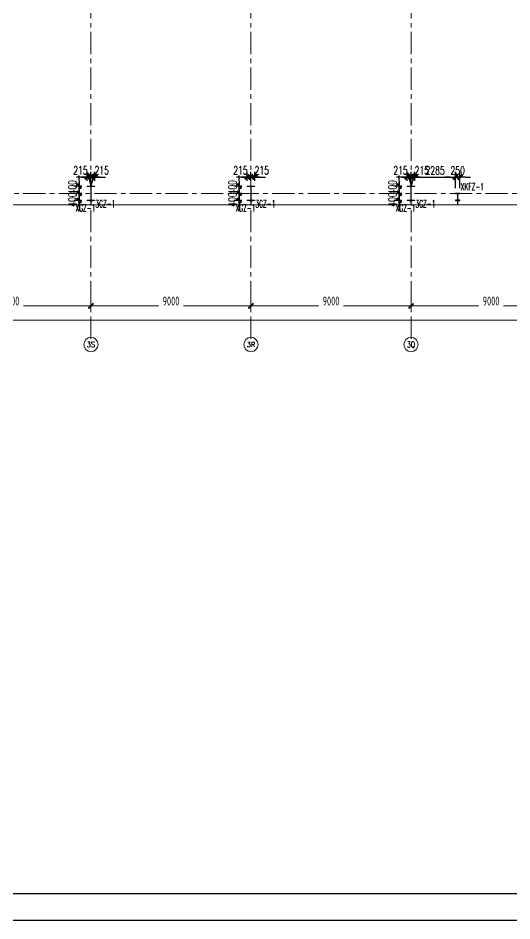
# Model space of a CAD drawing. Extents: x -1201378 to 2367219, y -619313 to 244905.
# Drawn here: x 68143 to 95919, y -296140 to -245397 of the extents above; entities that cross this region are included whole.
import ezdxf
from ezdxf.enums import TextEntityAlignment as Align

# ---------------------------------------------------------------- set-up
doc = ezdxf.new("R2010")
doc.units = 0
doc.header["$LTSCALE"] = 1000
doc.linetypes.add('CENTER', pattern=[2, 1.25, -0.25, 0.25, -0.25])
doc.linetypes.add('HIDDEN', pattern=[0.375, 0.25, -0.125])
doc.layers.get('0').update_dxf_attribs({"linetype": 'CONTINUOUS'})
doc.layers.get('Defpoints').update_dxf_attribs({"linetype": 'CONTINUOUS'})
for name, color, linetype in [('0-cxFrame', 155, 'CONTINUOUS'), ('A-AXIS-DP', 126, 'CONTINUOUS'), ('A-WINDOW', 140, 'CONTINUOUS'), ('S-CJGC', 5, 'CONTINUOUS'), ('S-DIMZ', 115, 'CONTINUOUS'), ('S-SGJ', 21, 'CONTINUOUS'), ('S-SHAPE2', 165, 'HIDDEN')]:
    doc.layers.add(name, color=color, linetype=linetype)
for name, color, linetype, lineweight in [('0-cxText', 131, 'CONTINUOUS', 25), ('S-axis', 111, 'CONTINUOUS', 0), ('S-col', 2, 'CONTINUOUS', 0), ('S-dote', 5, 'CENTER', 0)]:
    doc.layers.add(name, color=color, linetype=linetype, lineweight=lineweight)
doc.styles.add('_TCH_AXIS', font='COMPLEX', dxfattribs={"bigfont": 'GBCBIG'})
doc.styles.add('cx_tuming', font='simhei.ttf')
doc.styles.add('cx_tuqian1', font='')
doc.styles.add('SS1', font='tj-romans1.shx', dxfattribs={"width": 0.7, "bigfont": 'tj-hztxt1.shx'})
doc.styles.add('TSSD_Dimension', font='tssdeng.shx', dxfattribs={"width": 0.7, "bigfont": 'hztxt.shx'})
doc.styles.add('黑体', font='simhei.ttf', dxfattribs={"width": 0.8})
doc.styles.get('cx_tuqian1').set_extended_font_data('SimSun')
doc.dimstyles.new('S-150-ARCHI', dxfattribs={"dimscale": 150, "dimtxt": 3, "dimasz": 2, "dimexe": 2, "dimexo": 2, "dimgap": 1, "dimtad": 1, "dimdec": 0, "dimzin": 0, "dimdsep": 46, "dimtxsty": 'SS1', "dimblk1": 'TT', "dimblk2": 'TT', "dimsah": 1, "dimcen": 1, "dimclrd": 256, "dimclre": 256, "dimclrt": 256, "dimadec": 0, "dimazin": 0, "dimtfac": 1, "dimtdec": 0, "dimtix": 1, "dimtmove": 2, "dimatfit": 0, "dimldrblk": 'TT', "dimfxl": 2, "dimtolj": 1, "dimtzin": 0, "dimarcsym": 0})
doc.dimstyles.new('TSSD_200_200', dxfattribs={"dimtxt": 500, "dimasz": 200, "dimexe": 200, "dimexo": 500, "dimgap": 200, "dimtad": 1, "dimdec": 0, "dimzin": 0, "dimdsep": 46, "dimtxsty": 'TSSD_Dimension', "dimblk": 'ARCHTICK', "dimcen": 0, "dimdle": 200, "dimclrt": 7, "dimadec": 0, "dimazin": 0, "dimtfac": 1, "dimtdec": 0, "dimtix": 1, "dimtmove": 2, "dimatfit": 3, "dimfxl": 1, "dimtolj": 1, "dimtzin": 0, "dimarcsym": 0})

# ---------------------------------------------------------------- blocks, each defined once
blk = doc.blocks.new('w42343243')
at = {"layer": 'S-col'}
blk.add_lwpolyline([(-165069, 621020), (-164639, 621020), (-164639, 621002), (-164848, 621002), (-164848, 620238), (-164639, 620238), (-164639, 620220), (-165069, 620220), (-165069, 620238), (-164860, 620238), (-164860, 621002), (-165069, 621002)], close=True, dxfattribs=at)
blk = doc.blocks.new('42343')
at = {"layer": 'A-WINDOW'}
for p in [(-108000, -71700), (-99000, -71700), (-90000, -71700)]:
    blk.add_blockref('w42343243', p, dxfattribs=at)
blk = doc.blocks.new('_ArchTick')
at = {"color": 0, "linetype": 'ByBlock', "const_width": 0.5}
blk.add_lwpolyline([(-0.71, -0.71), (0.71, 0.71)], dxfattribs=at)
blk = doc.blocks.new('*D491')
at = {"layer": 'Defpoints', "color": 0, "transparency": 16777216}
for p in [(-236758, -360718), (-227758, -360718), (-227758, -361576)]:
    blk.add_point(p, dxfattribs=at)
at = {"layer": 'S-axis', "color": 0, "lineweight": -2, "transparency": 16777216}
for p, q in [((-236758, -361218), (-236758, -361776)), ((-227758, -361218), (-227758, -361776)), ((-236958, -361576), (-232957, -361576)), ((-227558, -361576), (-231560, -361576))]:
    blk.add_line(p, q, dxfattribs=at)
at = {"layer": 'S-axis', "color": 0, "lineweight": -2, "transparency": 16777216, "xscale": 200, "yscale": 200, "zscale": 200, "rotation": 180}
blk.add_blockref('_ArchTick', (-236758, -361576), dxfattribs=at)
at = {"layer": 'S-axis', "color": 0, "lineweight": -2, "transparency": 16777216, "xscale": 200, "yscale": 200, "zscale": 200}
blk.add_blockref('_ArchTick', (-227758, -361576), dxfattribs=at)
at = {"layer": 'S-axis', "color": 7, "transparency": 16777216, "insert": (-232258, -361301), "char_height": 500, "attachment_point": 5, "style": 'TSSD_Dimension'}
blk.add_mtext('\\A1;9000', dxfattribs=at)
blk = doc.blocks.new('*D492')
at = {"layer": 'Defpoints', "color": 0, "transparency": 16777216}
for p in [(-227758, -360718), (-218758, -360718), (-218758, -361576)]:
    blk.add_point(p, dxfattribs=at)
at = {"layer": 'S-axis', "color": 0, "lineweight": -2, "transparency": 16777216}
for p, q in [((-227758, -361218), (-227758, -361776)), ((-218758, -361218), (-218758, -361776)), ((-227958, -361576), (-223957, -361576)), ((-218558, -361576), (-222560, -361576))]:
    blk.add_line(p, q, dxfattribs=at)
at = {"layer": 'S-axis', "color": 0, "lineweight": -2, "transparency": 16777216, "xscale": 200, "yscale": 200, "zscale": 200, "rotation": 180}
blk.add_blockref('_ArchTick', (-227758, -361576), dxfattribs=at)
at = {"layer": 'S-axis', "color": 0, "lineweight": -2, "transparency": 16777216, "xscale": 200, "yscale": 200, "zscale": 200}
blk.add_blockref('_ArchTick', (-218758, -361576), dxfattribs=at)
at = {"layer": 'S-axis', "color": 7, "transparency": 16777216, "insert": (-223258, -361301), "char_height": 500, "attachment_point": 5, "style": 'TSSD_Dimension'}
blk.add_mtext('\\A1;9000', dxfattribs=at)
blk = doc.blocks.new('*D493')
at = {"layer": 'Defpoints', "color": 0, "transparency": 16777216}
for p in [(-218758, -360718), (-209758, -360718), (-209758, -361576)]:
    blk.add_point(p, dxfattribs=at)
at = {"layer": 'S-axis', "color": 0, "lineweight": -2, "transparency": 16777216}
for p, q in [((-218758, -361218), (-218758, -361776)), ((-209758, -361218), (-209758, -361776)), ((-218958, -361576), (-214957, -361576)), ((-209558, -361576), (-213560, -361576))]:
    blk.add_line(p, q, dxfattribs=at)
at = {"layer": 'S-axis', "color": 0, "lineweight": -2, "transparency": 16777216, "xscale": 200, "yscale": 200, "zscale": 200, "rotation": 180}
blk.add_blockref('_ArchTick', (-218758, -361576), dxfattribs=at)
at = {"layer": 'S-axis', "color": 0, "lineweight": -2, "transparency": 16777216, "xscale": 200, "yscale": 200, "zscale": 200}
blk.add_blockref('_ArchTick', (-209758, -361576), dxfattribs=at)
at = {"layer": 'S-axis', "color": 7, "transparency": 16777216, "insert": (-214258, -361301), "char_height": 500, "attachment_point": 5, "style": 'TSSD_Dimension'}
blk.add_mtext('\\A1;9000', dxfattribs=at)
blk = doc.blocks.new('*D494')
at = {"layer": 'Defpoints', "color": 0, "transparency": 16777216}
for p in [(-209758, -360718), (-200758, -360718), (-200758, -361576)]:
    blk.add_point(p, dxfattribs=at)
at = {"layer": 'S-axis', "color": 0, "lineweight": -2, "transparency": 16777216}
for p, q in [((-209758, -361218), (-209758, -361776)), ((-200758, -361218), (-200758, -361776)), ((-209958, -361576), (-205957, -361576)), ((-200558, -361576), (-204560, -361576))]:
    blk.add_line(p, q, dxfattribs=at)
at = {"layer": 'S-axis', "color": 0, "lineweight": -2, "transparency": 16777216, "xscale": 200, "yscale": 200, "zscale": 200, "rotation": 180}
blk.add_blockref('_ArchTick', (-209758, -361576), dxfattribs=at)
at = {"layer": 'S-axis', "color": 0, "lineweight": -2, "transparency": 16777216, "xscale": 200, "yscale": 200, "zscale": 200}
blk.add_blockref('_ArchTick', (-200758, -361576), dxfattribs=at)
at = {"layer": 'S-axis', "color": 7, "transparency": 16777216, "insert": (-205258, -361301), "char_height": 500, "attachment_point": 5, "style": 'TSSD_Dimension'}
blk.add_mtext('\\A1;9000', dxfattribs=at)
blk = doc.blocks.new('*D458')
at = {"layer": 'Defpoints', "color": 0, "transparency": 16777216}
for p in [(-268658, -360818), (-82958, -360818), (-82958, -362376)]:
    blk.add_point(p, dxfattribs=at)
at = {"layer": 'S-axis', "color": 0, "lineweight": -2, "transparency": 16777216}
for p, q in [((-268658, -361318), (-268658, -362576)), ((-82958, -361318), (-82958, -362576)), ((-268858, -362376), (-176749, -362376)), ((-82758, -362376), (-174868, -362376))]:
    blk.add_line(p, q, dxfattribs=at)
at = {"layer": 'S-axis', "color": 0, "lineweight": -2, "transparency": 16777216, "xscale": 200, "yscale": 200, "zscale": 200, "rotation": 180}
blk.add_blockref('_ArchTick', (-268658, -362376), dxfattribs=at)
at = {"layer": 'S-axis', "color": 0, "lineweight": -2, "transparency": 16777216, "xscale": 200, "yscale": 200, "zscale": 200}
blk.add_blockref('_ArchTick', (-82958, -362376), dxfattribs=at)
at = {"layer": 'S-axis', "color": 7, "transparency": 16777216, "insert": (-175808, -362101), "char_height": 500, "attachment_point": 5, "style": 'TSSD_Dimension'}
blk.add_mtext('\\A1;185700', dxfattribs=at)
blk = doc.blocks.new('TK22.A0 L(Dragon)')
at = {"layer": '0-cxFrame', "color": 7, "const_width": 0.5}
blk.add_lwpolyline([(0, 0), (-1486, 0), (-1486, 841), (0, 841)], close=True, dxfattribs=at)
at = {"layer": '0-cxFrame', "const_width": 0.5}
blk.add_lwpolyline([(-80, 10), (-1466, 10), (-1466, 831), (-80, 831)], close=True, dxfattribs=at)
at = {"style": '黑体', "flags": 4}
blk.add_attdef('图幅', text='', height=3.3, dxfattribs=at).set_placement((-40, 3), align=Align.RIGHT)
at = {"layer": '0-cxText', "flags": 4}
for tag, height, style, p in [('建设单位', 3.5, 'cx_tuming', (-45, 240)), ('项目名称', 3.5, 'cx_tuming', (-45, 210)), ('子项名称', 3.5, 'cx_tuming', (-45, 180)), ('工程编号', 3.3, 'cx_tuqian1', (-35, 165)), ('图名1', 3.5, 'cx_tuming', (-45, 87)), ('图名2', 3.5, 'cx_tuming', (-45, 79)), ('图名3', 3.5, 'cx_tuming', (-45, 71)), ('出图日期', 3.3, 'cx_tuqian1', (-39, 60)), ('专业', 3.3, 'cx_tuqian1', (-55, 52)), ('图号', 3.3, 'cx_tuqian1', (-55, 44)), ('版次', 3.3, 'cx_tuqian1', (-20, 44))]:
    blk.add_attdef(tag, text='', height=height, dxfattribs=dict(at, style=style)).set_placement(p, align=Align.MIDDLE)
at = {"layer": 'Defpoints', "color": 6, "flags": 4}
for tag, height, style, p in [('tufu', 3.3, '黑体', (-12, 12)), ('dwfname', 4, 'cx_tuqian1', (-80, 3))]:
    blk.add_attdef(tag, text='', height=height, dxfattribs=dict(at, style=style)).set_placement(p, align=Align.RIGHT)
blk = doc.blocks.new('TT')
blk.add_line((-0.97, 0), (0.97, 0))
at = {"const_width": 0.45}
blk.add_lwpolyline([(-0.44, -0.44), (0.44, 0.44)], dxfattribs=at)
blk = doc.blocks.new('*D3852')
at = {"layer": 'Defpoints', "color": 0, "transparency": 16777216}
for p in [(72242, -254330), (72242, -254848), (72457, -254848)]:
    blk.add_point(p, dxfattribs=at)
at = {"layer": 'S-DIMZ', "lineweight": -2, "transparency": 16777216}
for p, q in [((72242, -254548), (72242, -254030)), ((72457, -254548), (72457, -254030)), ((71942, -254330), (71642, -254330)), ((72457, -254330), (72242, -254330)), ((72757, -254330), (73057, -254330))]:
    blk.add_line(p, q, dxfattribs=at)
at = {"layer": 'S-DIMZ', "lineweight": -2, "transparency": 16777216, "xscale": 300, "yscale": 300, "zscale": 300}
blk.add_blockref('TT', (72242, -254330), dxfattribs=at)
at = {"layer": 'S-DIMZ', "lineweight": -2, "transparency": 16777216, "xscale": 300, "yscale": 300, "zscale": 300, "rotation": 180}
blk.add_blockref('TT', (72457, -254330), dxfattribs=at)
at = {"layer": 'S-DIMZ', "transparency": 16777216, "insert": (72850, -253955), "char_height": 450, "attachment_point": 5, "style": 'SS1'}
blk.add_mtext('\\A1;215', dxfattribs=at)
blk = doc.blocks.new('*D3853')
at = {"layer": 'Defpoints', "color": 0, "transparency": 16777216}
for p in [(72027, -254330), (72027, -254848), (72242, -254848)]:
    blk.add_point(p, dxfattribs=at)
at = {"layer": 'S-DIMZ', "lineweight": -2, "transparency": 16777216}
for p, q in [((72027, -254548), (72027, -254030)), ((72242, -254548), (72242, -254030)), ((71727, -254330), (71427, -254330)), ((72242, -254330), (72027, -254330)), ((72542, -254330), (72842, -254330))]:
    blk.add_line(p, q, dxfattribs=at)
at = {"layer": 'S-DIMZ', "lineweight": -2, "transparency": 16777216, "xscale": 300, "yscale": 300, "zscale": 300}
blk.add_blockref('TT', (72027, -254330), dxfattribs=at)
at = {"layer": 'S-DIMZ', "lineweight": -2, "transparency": 16777216, "xscale": 300, "yscale": 300, "zscale": 300, "rotation": 180}
blk.add_blockref('TT', (72242, -254330), dxfattribs=at)
at = {"layer": 'S-DIMZ', "transparency": 16777216, "insert": (71651, -253955), "char_height": 450, "attachment_point": 5, "style": 'SS1'}
blk.add_mtext('\\A1;215', dxfattribs=at)
blk = doc.blocks.new('*D3854')
at = {"layer": 'Defpoints', "color": 0, "transparency": 16777216}
for p in [(72027, -254848), (71573, -255248), (72027, -255248)]:
    blk.add_point(p, dxfattribs=at)
at = {"layer": 'S-DIMZ', "lineweight": -2, "transparency": 16777216}
for p, q in [((71573, -254548), (71573, -254248)), ((71727, -254848), (71273, -254848)), ((71573, -254848), (71573, -255248)), ((71727, -255248), (71273, -255248)), ((71573, -255548), (71573, -255848))]:
    blk.add_line(p, q, dxfattribs=at)
at = {"layer": 'S-DIMZ', "lineweight": -2, "transparency": 16777216, "xscale": 300, "yscale": 300, "zscale": 300}
for p, rotation in [((71573, -254848), 270), ((71573, -255248), 90)]:
    blk.add_blockref('TT', p, dxfattribs=dict(at, rotation=rotation))
at = {"layer": 'S-DIMZ', "transparency": 16777216, "insert": (71198, -254908), "char_height": 450, "attachment_point": 5, "rotation": 90, "style": 'SS1'}
blk.add_mtext('\\A1;400', dxfattribs=at)
blk = doc.blocks.new('*D3855')
at = {"layer": 'Defpoints', "color": 0, "transparency": 16777216}
for p in [(71573, -255648), (72027, -255248), (72027, -255648)]:
    blk.add_point(p, dxfattribs=at)
at = {"layer": 'S-DIMZ', "lineweight": -2, "transparency": 16777216}
for p, q in [((71573, -254948), (71573, -254648)), ((71727, -255248), (71273, -255248)), ((71727, -255648), (71273, -255648)), ((71573, -255248), (71573, -255648)), ((71573, -255948), (71573, -256248))]:
    blk.add_line(p, q, dxfattribs=at)
at = {"layer": 'S-DIMZ', "lineweight": -2, "transparency": 16777216, "xscale": 300, "yscale": 300, "zscale": 300}
for p, rotation in [((71573, -255248), 270), ((71573, -255648), 90)]:
    blk.add_blockref('TT', p, dxfattribs=dict(at, rotation=rotation))
at = {"layer": 'S-DIMZ', "transparency": 16777216, "insert": (71198, -255602), "char_height": 450, "attachment_point": 5, "rotation": 90, "style": 'SS1'}
blk.add_mtext('\\A1;400', dxfattribs=at)
blk = doc.blocks.new('*D3856')
at = {"layer": 'Defpoints', "color": 0, "transparency": 16777216}
for p in [(81242, -254330), (81242, -254848), (81457, -254848)]:
    blk.add_point(p, dxfattribs=at)
at = {"layer": 'S-DIMZ', "lineweight": -2, "transparency": 16777216}
for p, q in [((81242, -254548), (81242, -254030)), ((81457, -254548), (81457, -254030)), ((80942, -254330), (80642, -254330)), ((81457, -254330), (81242, -254330)), ((81757, -254330), (82057, -254330))]:
    blk.add_line(p, q, dxfattribs=at)
at = {"layer": 'S-DIMZ', "lineweight": -2, "transparency": 16777216, "xscale": 300, "yscale": 300, "zscale": 300}
blk.add_blockref('TT', (81242, -254330), dxfattribs=at)
at = {"layer": 'S-DIMZ', "lineweight": -2, "transparency": 16777216, "xscale": 300, "yscale": 300, "zscale": 300, "rotation": 180}
blk.add_blockref('TT', (81457, -254330), dxfattribs=at)
at = {"layer": 'S-DIMZ', "transparency": 16777216, "insert": (81850, -253955), "char_height": 450, "attachment_point": 5, "style": 'SS1'}
blk.add_mtext('\\A1;215', dxfattribs=at)
blk = doc.blocks.new('*D3857')
at = {"layer": 'Defpoints', "color": 0, "transparency": 16777216}
for p in [(81027, -254330), (81027, -254848), (81242, -254848)]:
    blk.add_point(p, dxfattribs=at)
at = {"layer": 'S-DIMZ', "lineweight": -2, "transparency": 16777216}
for p, q in [((81027, -254548), (81027, -254030)), ((81242, -254548), (81242, -254030)), ((80727, -254330), (80427, -254330)), ((81242, -254330), (81027, -254330)), ((81542, -254330), (81842, -254330))]:
    blk.add_line(p, q, dxfattribs=at)
at = {"layer": 'S-DIMZ', "lineweight": -2, "transparency": 16777216, "xscale": 300, "yscale": 300, "zscale": 300}
blk.add_blockref('TT', (81027, -254330), dxfattribs=at)
at = {"layer": 'S-DIMZ', "lineweight": -2, "transparency": 16777216, "xscale": 300, "yscale": 300, "zscale": 300, "rotation": 180}
blk.add_blockref('TT', (81242, -254330), dxfattribs=at)
at = {"layer": 'S-DIMZ', "transparency": 16777216, "insert": (80651, -253955), "char_height": 450, "attachment_point": 5, "style": 'SS1'}
blk.add_mtext('\\A1;215', dxfattribs=at)
blk = doc.blocks.new('*D3858')
at = {"layer": 'Defpoints', "color": 0, "transparency": 16777216}
for p in [(81027, -254848), (80573, -255248), (81027, -255248)]:
    blk.add_point(p, dxfattribs=at)
at = {"layer": 'S-DIMZ', "lineweight": -2, "transparency": 16777216}
for p, q in [((80573, -254548), (80573, -254248)), ((80727, -254848), (80273, -254848)), ((80573, -254848), (80573, -255248)), ((80727, -255248), (80273, -255248)), ((80573, -255548), (80573, -255848))]:
    blk.add_line(p, q, dxfattribs=at)
at = {"layer": 'S-DIMZ', "lineweight": -2, "transparency": 16777216, "xscale": 300, "yscale": 300, "zscale": 300}
for p, rotation in [((80573, -254848), 270), ((80573, -255248), 90)]:
    blk.add_blockref('TT', p, dxfattribs=dict(at, rotation=rotation))
at = {"layer": 'S-DIMZ', "transparency": 16777216, "insert": (80198, -254908), "char_height": 450, "attachment_point": 5, "rotation": 90, "style": 'SS1'}
blk.add_mtext('\\A1;400', dxfattribs=at)
blk = doc.blocks.new('*D3859')
at = {"layer": 'Defpoints', "color": 0, "transparency": 16777216}
for p in [(80573, -255648), (81027, -255248), (81027, -255648)]:
    blk.add_point(p, dxfattribs=at)
at = {"layer": 'S-DIMZ', "lineweight": -2, "transparency": 16777216}
for p, q in [((80573, -254948), (80573, -254648)), ((80727, -255248), (80273, -255248)), ((80727, -255648), (80273, -255648)), ((80573, -255248), (80573, -255648)), ((80573, -255948), (80573, -256248))]:
    blk.add_line(p, q, dxfattribs=at)
at = {"layer": 'S-DIMZ', "lineweight": -2, "transparency": 16777216, "xscale": 300, "yscale": 300, "zscale": 300}
for p, rotation in [((80573, -255248), 270), ((80573, -255648), 90)]:
    blk.add_blockref('TT', p, dxfattribs=dict(at, rotation=rotation))
at = {"layer": 'S-DIMZ', "transparency": 16777216, "insert": (80198, -255602), "char_height": 450, "attachment_point": 5, "rotation": 90, "style": 'SS1'}
blk.add_mtext('\\A1;400', dxfattribs=at)
blk = doc.blocks.new('*D3860')
at = {"layer": 'Defpoints', "color": 0, "transparency": 16777216}
for p in [(90242, -254330), (90242, -254848), (90457, -254848)]:
    blk.add_point(p, dxfattribs=at)
at = {"layer": 'S-DIMZ', "lineweight": -2, "transparency": 16777216}
for p, q in [((90242, -254548), (90242, -254030)), ((90457, -254548), (90457, -254030)), ((89942, -254330), (89642, -254330)), ((90457, -254330), (90242, -254330)), ((90757, -254330), (91057, -254330))]:
    blk.add_line(p, q, dxfattribs=at)
at = {"layer": 'S-DIMZ', "lineweight": -2, "transparency": 16777216, "xscale": 300, "yscale": 300, "zscale": 300}
blk.add_blockref('TT', (90242, -254330), dxfattribs=at)
at = {"layer": 'S-DIMZ', "lineweight": -2, "transparency": 16777216, "xscale": 300, "yscale": 300, "zscale": 300, "rotation": 180}
blk.add_blockref('TT', (90457, -254330), dxfattribs=at)
at = {"layer": 'S-DIMZ', "transparency": 16777216, "insert": (90850, -253955), "char_height": 450, "attachment_point": 5, "style": 'SS1'}
blk.add_mtext('\\A1;215', dxfattribs=at)
blk = doc.blocks.new('*D3861')
at = {"layer": 'Defpoints', "color": 0, "transparency": 16777216}
for p in [(90027, -254330), (90027, -254848), (90242, -254848)]:
    blk.add_point(p, dxfattribs=at)
at = {"layer": 'S-DIMZ', "lineweight": -2, "transparency": 16777216}
for p, q in [((90027, -254548), (90027, -254030)), ((90242, -254548), (90242, -254030)), ((89727, -254330), (89427, -254330)), ((90242, -254330), (90027, -254330)), ((90542, -254330), (90842, -254330))]:
    blk.add_line(p, q, dxfattribs=at)
at = {"layer": 'S-DIMZ', "lineweight": -2, "transparency": 16777216, "xscale": 300, "yscale": 300, "zscale": 300}
blk.add_blockref('TT', (90027, -254330), dxfattribs=at)
at = {"layer": 'S-DIMZ', "lineweight": -2, "transparency": 16777216, "xscale": 300, "yscale": 300, "zscale": 300, "rotation": 180}
blk.add_blockref('TT', (90242, -254330), dxfattribs=at)
at = {"layer": 'S-DIMZ', "transparency": 16777216, "insert": (89651, -253955), "char_height": 450, "attachment_point": 5, "style": 'SS1'}
blk.add_mtext('\\A1;215', dxfattribs=at)
blk = doc.blocks.new('*D3862')
at = {"layer": 'Defpoints', "color": 0, "transparency": 16777216}
for p in [(90027, -254848), (89573, -255248), (90027, -255248)]:
    blk.add_point(p, dxfattribs=at)
at = {"layer": 'S-DIMZ', "lineweight": -2, "transparency": 16777216}
for p, q in [((89573, -254548), (89573, -254248)), ((89727, -254848), (89273, -254848)), ((89573, -254848), (89573, -255248)), ((89727, -255248), (89273, -255248)), ((89573, -255548), (89573, -255848))]:
    blk.add_line(p, q, dxfattribs=at)
at = {"layer": 'S-DIMZ', "lineweight": -2, "transparency": 16777216, "xscale": 300, "yscale": 300, "zscale": 300}
for p, rotation in [((89573, -254848), 270), ((89573, -255248), 90)]:
    blk.add_blockref('TT', p, dxfattribs=dict(at, rotation=rotation))
at = {"layer": 'S-DIMZ', "transparency": 16777216, "insert": (89198, -254908), "char_height": 450, "attachment_point": 5, "rotation": 90, "style": 'SS1'}
blk.add_mtext('\\A1;400', dxfattribs=at)
blk = doc.blocks.new('*D3863')
at = {"layer": 'Defpoints', "color": 0, "transparency": 16777216}
for p in [(89573, -255648), (90027, -255248), (90027, -255648)]:
    blk.add_point(p, dxfattribs=at)
at = {"layer": 'S-DIMZ', "lineweight": -2, "transparency": 16777216}
for p, q in [((89573, -254948), (89573, -254648)), ((89727, -255248), (89273, -255248)), ((89727, -255648), (89273, -255648)), ((89573, -255248), (89573, -255648)), ((89573, -255948), (89573, -256248))]:
    blk.add_line(p, q, dxfattribs=at)
at = {"layer": 'S-DIMZ', "lineweight": -2, "transparency": 16777216, "xscale": 300, "yscale": 300, "zscale": 300}
for p, rotation in [((89573, -255248), 270), ((89573, -255648), 90)]:
    blk.add_blockref('TT', p, dxfattribs=dict(at, rotation=rotation))
at = {"layer": 'S-DIMZ', "transparency": 16777216, "insert": (89198, -255602), "char_height": 450, "attachment_point": 5, "rotation": 90, "style": 'SS1'}
blk.add_mtext('\\A1;400', dxfattribs=at)
blk = doc.blocks.new('S-CJGC')
at = {"layer": 'S-CJGC'}
for p, q in [((-131, -119), (0, 381)), ((131, -119), (0, 381)), ((0, 381), (0, 0)), ((0, 0), (-131, -119)), ((0, 0), (131, -119))]:
    blk.add_line(p, q, dxfattribs=at)
blk.add_solid([(131, -119), (0, 0), (0, 381)], dxfattribs=at)
blk = doc.blocks.new('*D6685')
at = {"layer": 'Defpoints', "color": 0, "transparency": 16777216}
for p in [(92742, -254339), (90457, -254848), (92742, -255248)]:
    blk.add_point(p, dxfattribs=at)
at = {"layer": 'S-DIMZ', "lineweight": -2, "transparency": 16777216}
for p, q in [((90457, -254548), (90457, -254039)), ((92742, -254948), (92742, -254039)), ((90757, -254339), (92442, -254339))]:
    blk.add_line(p, q, dxfattribs=at)
at = {"layer": 'S-DIMZ', "lineweight": -2, "transparency": 16777216, "xscale": 300, "yscale": 300, "zscale": 300, "rotation": 180}
blk.add_blockref('TT', (90457, -254339), dxfattribs=at)
at = {"layer": 'S-DIMZ', "lineweight": -2, "transparency": 16777216, "xscale": 300, "yscale": 300, "zscale": 300}
blk.add_blockref('TT', (92742, -254339), dxfattribs=at)
at = {"layer": 'S-DIMZ', "transparency": 16777216, "insert": (91599, -253964), "char_height": 450, "attachment_point": 5, "style": 'SS1'}
blk.add_mtext('\\A1;2285', dxfattribs=at)
blk = doc.blocks.new('*D6686')
at = {"layer": 'Defpoints', "color": 0, "transparency": 16777216}
for p in [(92992, -254339), (92742, -255248), (92992, -255248)]:
    blk.add_point(p, dxfattribs=at)
at = {"layer": 'S-DIMZ', "lineweight": -2, "transparency": 16777216}
for p, q in [((92742, -254948), (92742, -254039)), ((92992, -254948), (92992, -254039)), ((92442, -254339), (92142, -254339)), ((92742, -254339), (92992, -254339)), ((93292, -254339), (93592, -254339))]:
    blk.add_line(p, q, dxfattribs=at)
at = {"layer": 'S-DIMZ', "lineweight": -2, "transparency": 16777216, "xscale": 300, "yscale": 300, "zscale": 300}
blk.add_blockref('TT', (92742, -254339), dxfattribs=at)
at = {"layer": 'S-DIMZ', "lineweight": -2, "transparency": 16777216, "xscale": 300, "yscale": 300, "zscale": 300, "rotation": 180}
blk.add_blockref('TT', (92992, -254339), dxfattribs=at)
at = {"layer": 'S-DIMZ', "transparency": 16777216, "insert": (92867, -253964), "char_height": 450, "attachment_point": 5, "style": 'SS1'}
blk.add_mtext('\\A1;250', dxfattribs=at)
blk = doc.blocks.new('3#轴网')
at = {"layer": 'S-axis'}
for centre in [(-227758.5, -363744.2), (-218758.5, -363744.2), (-209758.5, -363744.2)]:
    blk.add_circle(centre, 400, dxfattribs=at)
at = {"layer": 'S-dote'}
for p, q in [((-227758.5, -363428.2), (-227758.5, -277948.2)), ((-218758.5, -363428.2), (-218758.5, -277944.2)), ((-209758.5, -363428.2), (-209758.5, -277944.2)), ((-78316.2, -355248.2), (-273210.6, -355248.2))]:
    blk.add_line(p, q, dxfattribs=at)
at = {"layer": 'S-axis', "style": '_TCH_AXIS'}
for s, height, p, p2 in [('3S', 300.65, (-227994.7, -363894.5), (-227522.2, -363894.5)), ('3R', 276.42, (-219002, -363882.4), (-218515, -363882.4))]:
    blk.add_text(s, height=height, dxfattribs=at).set_placement(p, p2, align=Align.FIT)
at = {"layer": 'S-axis', "style": '_TCH_AXIS', "width": 0.807692}
blk.add_text('3Q', height=333.94, dxfattribs=at).set_placement((-209983.2, -363911.2), (-209533.7, -363911.2), align=Align.FIT)
at = {"layer": 'S-axis'}
for base, p1, p2, picture, middle in [((-227758.5, -361576), (-236758.5, -360718), (-227758.5, -360718), '*D491', (-232258.5, -361301)), ((-218758.5, -361576), (-227758.5, -360718), (-218758.5, -360718), '*D492', (-223258.5, -361301)), ((-209758.5, -361576), (-218758.5, -360718), (-209758.5, -360718), '*D493', (-214258.5, -361301)), ((-200758.5, -361576), (-209758.5, -360718), (-200758.5, -360718), '*D494', (-205258.5, -361301)), ((-82958.5, -362376), (-268658.5, -360818), (-82958.5, -360818), '*D458', (-175808.5, -362101))]:
    dim = blk.add_linear_dim(base=base, p1=p1, p2=p2, angle=0, dimstyle='TSSD_200_200', dxfattribs=at)
    dim.commit()
    dim.dimension.update_dxf_attribs({"geometry": picture, "text_midpoint": middle, "dimtype": 161})

msp = doc.modelspace()

# ---------------------------------------------------------------- linework, layer by layer
at = {"layer": 'A-AXIS-DP', "color": 1, "ltscale": 10000}
msp.add_lwpolyline([(92991.5, -255248.2), (92741.5, -255248.2), (92741.5, -255260.2), (92862.5, -255260.2), (92862.5, -255636.2), (92741.5, -255636.2), (92741.5, -255648.2), (92991.5, -255648.2), (92991.5, -255636.2), (92870.5, -255636.2), (92870.5, -255260.2), (92991.5, -255260.2)], close=True, dxfattribs=at)
at = {"layer": 'S-col'}
for points in [[(72341.5, -255898.2), (72141.5, -255898.2), (72141.5, -255886.2), (72237.5, -255886.2), (72237.5, -255660.2), (72141.5, -255660.2), (72141.5, -255648.2), (72341.5, -255648.2), (72341.5, -255660.2), (72245.5, -255660.2), (72245.5, -255886.2), (72341.5, -255886.2)], [(81341.5, -255898.2), (81141.5, -255898.2), (81141.5, -255886.2), (81237.5, -255886.2), (81237.5, -255660.2), (81141.5, -255660.2), (81141.5, -255648.2), (81341.5, -255648.2), (81341.5, -255660.2), (81245.5, -255660.2), (81245.5, -255886.2), (81341.5, -255886.2)], [(90341.5, -255898.2), (90141.5, -255898.2), (90141.5, -255886.2), (90237.5, -255886.2), (90237.5, -255660.2), (90141.5, -255660.2), (90141.5, -255648.2), (90341.5, -255648.2), (90341.5, -255660.2), (90245.5, -255660.2), (90245.5, -255886.2), (90341.5, -255886.2)]]:
    msp.add_lwpolyline(points, close=True, dxfattribs=at)
at = {"layer": 'S-col', "color": 3}
msp.add_lwpolyline([(92766.5, -255898.2), (92966.5, -255898.2), (92966.5, -255886.2), (92870.5, -255886.2), (92870.5, -255660.2), (92966.5, -255660.2), (92966.5, -255648.2), (92766.5, -255648.2), (92766.5, -255660.2), (92862.5, -255660.2), (92862.5, -255886.2), (92766.5, -255886.2)], close=True, dxfattribs=at)
at = {"layer": 'S-SHAPE2', "ltscale": 2, "const_width": 50}
msp.add_lwpolyline([(216991.5, -183448.2), (216991.5, -182798.1), (48918.8, -182798.1), (31391.5, -236773.7), (31391.5, -255898.2), (216991.5, -255898.2), (216991.5, -255148.2)], dxfattribs=at)

# ---------------------------------------------------------------- block references
at = {"layer": '0-cxFrame', "xscale": 150, "yscale": 150, "zscale": 150}
msp.add_blockref('TK22.A0 L(Dragon)', (235008.3, -296102.2), dxfattribs=at)
at = {"layer": 'S-axis'}
msp.add_blockref('3#轴网', (300000, 100000), dxfattribs=at)
at = {"layer": 'S-CJGC', "xscale": -1.5, "yscale": 1.5, "zscale": 1.5, "rotation": 180}
for p in [(72241.5, -254276.5), (90241.5, -254276.5)]:
    msp.add_blockref('S-CJGC', p, dxfattribs=at)
at = {"layer": 'S-col'}
msp.add_blockref('42343', (345095.7, -804168.2), dxfattribs=at)

# ---------------------------------------------------------------- texts
at = {"layer": 'S-SGJ', "style": 'SS1', "width": 0.5}
for s, p in [('XKFZ-1', (93032, -254874.4)), ('3GZ-1', (72492.2, -255837.1)), ('3GZ-1', (81492.2, -255837.1)), ('3GZ-1', (90492.2, -255837.1)), ('XGZ-1', (71371.6, -256070.3)), ('XGZ-1', (80371.6, -256070.3)), ('XGZ-1', (89371.6, -256070.3))]:
    msp.add_text(s, height=400, dxfattribs=at).set_placement(p, align=Align.MIDDLE_LEFT)

# ---------------------------------------------------------------- dimensions: what is measured, and where the dimension line sits
at = {"layer": 'S-DIMZ'}
for base, p1, p2, picture, middle in [((72026.5, -254330.4), (72241.5, -254848.2), (72026.5, -254848.2), '*D3853', (71651, -253955.4)), ((72241.5, -254330.4), (72456.5, -254848.2), (72241.5, -254848.2), '*D3852', (72849.5, -253955.4)), ((81026.5, -254330.4), (81241.5, -254848.2), (81026.5, -254848.2), '*D3857', (80651, -253955.4)), ((81241.5, -254330.4), (81456.5, -254848.2), (81241.5, -254848.2), '*D3856', (81849.5, -253955.4)), ((90026.5, -254330.4), (90241.5, -254848.2), (90026.5, -254848.2), '*D3861', (89651, -253955.4)), ((90241.5, -254330.4), (90456.5, -254848.2), (90241.5, -254848.2), '*D3860', (90849.5, -253955.4))]:
    dim = msp.add_linear_dim(base=base, p1=p1, p2=p2, dimstyle='S-150-ARCHI', dxfattribs=at)
    dim.commit()
    dim.dimension.update_dxf_attribs({"geometry": picture, "text_midpoint": middle, "dimtype": 160})
for base, p1, p2, picture, middle in [((92741.5, -254339.4), (90456.5, -254848.2), (92741.5, -255248.2), '*D6685', (91599, -253964.4)), ((92991.5, -254339.4), (92741.5, -255248.2), (92991.5, -255248.2), '*D6686', (92866.5, -253964.4))]:
    dim = msp.add_linear_dim(base=base, p1=p1, p2=p2, dimstyle='S-150-ARCHI', dxfattribs=at)
    dim.commit()
    dim.dimension.update_dxf_attribs({"geometry": picture, "text_midpoint": middle})
for base, p1, p2, picture, middle in [((71573.4, -255248.2), (72026.5, -254848.2), (72026.5, -255248.2), '*D3854', (71198.4, -254908.2)), ((71573.4, -255648.2), (72026.5, -255248.2), (72026.5, -255648.2), '*D3855', (71198.4, -255602.1)), ((80573.4, -255248.2), (81026.5, -254848.2), (81026.5, -255248.2), '*D3858', (80198.4, -254908.2)), ((80573.4, -255648.2), (81026.5, -255248.2), (81026.5, -255648.2), '*D3859', (80198.4, -255602.1)), ((89573.4, -255248.2), (90026.5, -254848.2), (90026.5, -255248.2), '*D3862', (89198.4, -254908.2)), ((89573.4, -255648.2), (90026.5, -255248.2), (90026.5, -255648.2), '*D3863', (89198.4, -255602.1))]:
    dim = msp.add_linear_dim(base=base, p1=p1, p2=p2, angle=90, dimstyle='S-150-ARCHI', dxfattribs=at)
    dim.commit()
    dim.dimension.update_dxf_attribs({"geometry": picture, "text_midpoint": middle, "dimtype": 160})

doc.saveas('drawing.dxf')
